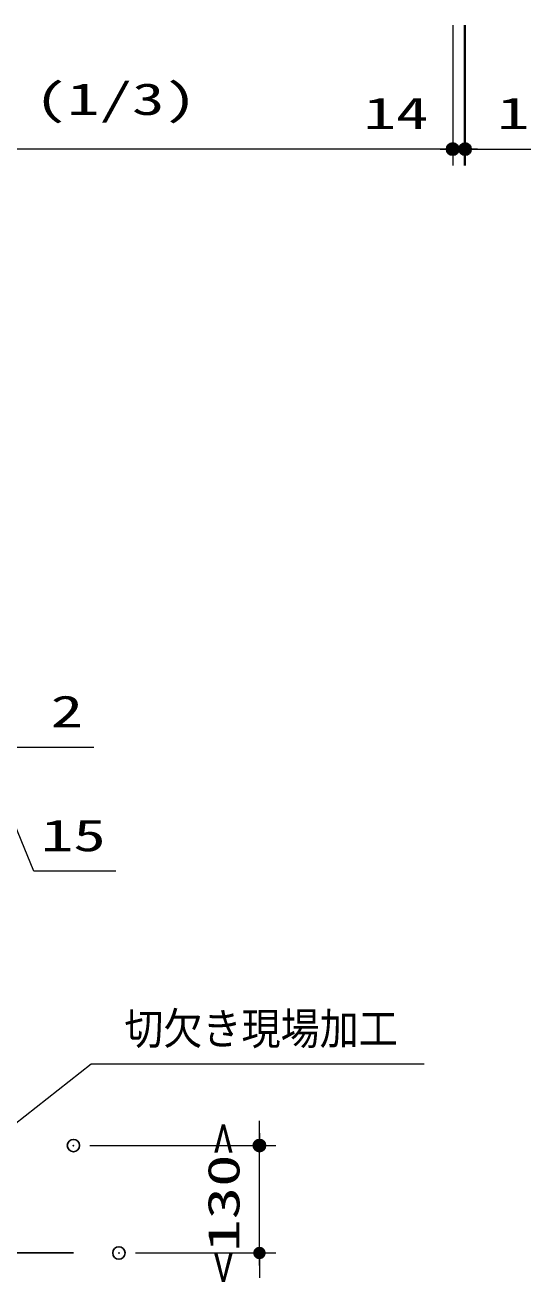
# Model space of a CAD drawing. Units: millimetres, scale not verified. Extents: x -9797 to 9797, y -4555 to 4555.
# Drawn here: x 521 to 1132, y -1896 to -375 of the extents above; entities that cross this region are included whole.
import ezdxf
from ezdxf.enums import TextEntityAlignment as Align

# ---------------------------------------------------------------- set-up
doc = ezdxf.new("R2010")
doc.units = ezdxf.units.MM
doc.header["$LTSCALE"] = 30
doc.header["$PDMODE"] = 32
doc.header["$PDSIZE"] = 15
for name, color, linetype, lineweight in [('0-0_0', 7, 'Continuous', 25), ('0-1_KABE', 4, 'Continuous', 25), ('0-3_寸法ﾚｲﾔｰ', 30, 'Continuous', 13), ('0-4_DEFPOINTS', 7, 'Continuous', 25)]:
    doc.layers.add(name, color=color, linetype=linetype, lineweight=lineweight)
doc.styles.add('ＭＳ ゴシック', font='')
doc.styles.get('ＭＳ ゴシック').set_extended_font_data('MS Gothic')

# ---------------------------------------------------------------- blocks, each defined once
blk = doc.blocks.new('_DOT')
at = {"layer": '0-0_0', "color": 30}
blk.add_line((-15, 0), (-30, 0), dxfattribs=at)
for points in [[(0, 0), (-15, 0), (-14.88, 1.88)], [(0, 0), (-14.88, -1.88), (-15, 0)], [(0, 0), (-14.88, 1.88), (-14.53, 3.73)], [(0, 0), (-14.53, -3.73), (-14.88, -1.88)], [(0, 0), (-14.53, 3.73), (-13.95, 5.52)], [(0, 0), (-13.95, -5.52), (-14.53, -3.73)], [(0, 0), (-13.95, 5.52), (-13.14, 7.23)], [(0, 0), (-13.14, -7.23), (-13.95, -5.52)], [(0, 0), (-13.14, 7.23), (-12.14, 8.82)], [(0, 0), (-12.14, -8.82), (-13.14, -7.23)], [(0, 0), (-12.14, 8.82), (-10.93, 10.27)], [(0, 0), (-10.93, -10.27), (-12.14, -8.82)], [(0, 0), (-10.93, 10.27), (-9.56, 11.56)], [(0, 0), (-9.56, -11.56), (-10.93, -10.27)], [(0, 0), (-9.56, 11.56), (-8.04, 12.66)], [(0, 0), (-8.04, -12.66), (-9.56, -11.56)], [(0, 0), (-8.04, 12.66), (-6.39, 13.57)], [(0, 0), (-6.39, -13.57), (-8.04, -12.66)], [(0, 0), (-6.39, 13.57), (-4.64, 14.27)], [(0, 0), (-4.64, -14.27), (-6.39, -13.57)], [(0, 0), (-4.64, 14.27), (-2.81, 14.73)], [(0, 0), (-2.81, -14.73), (-4.64, -14.27)], [(0, 0), (-2.81, 14.73), (-0.94, 14.97)], [(0, 0), (-0.94, -14.97), (-2.81, -14.73)], [(0, 0), (-0.94, 14.97), (0.94, 14.97)], [(0, 0), (0.94, -14.97), (-0.94, -14.97)], [(0, 0), (0.94, 14.97), (2.81, 14.73)], [(0, 0), (2.81, 14.73), (4.64, 14.27)], [(0, 0), (4.64, 14.27), (6.39, 13.57)], [(0, 0), (6.39, 13.57), (8.04, 12.66)], [(0, 0), (8.04, 12.66), (9.56, 11.56)], [(0, 0), (9.56, 11.56), (10.93, 10.27)], [(0, 0), (10.93, 10.27), (12.14, 8.82)], [(0, 0), (12.14, 8.82), (13.14, 7.23)], [(0, 0), (13.14, 7.23), (13.95, 5.52)], [(0, 0), (13.95, 5.52), (14.53, 3.73)], [(0, 0), (14.53, 3.73), (14.88, 1.88)], [(0, 0), (14.88, 1.88), (15, 0)], [(0, 0), (2.81, -14.73), (0.94, -14.97)], [(0, 0), (4.64, -14.27), (2.81, -14.73)], [(0, 0), (6.39, -13.57), (4.64, -14.27)], [(0, 0), (8.04, -12.66), (6.39, -13.57)], [(0, 0), (9.56, -11.56), (8.04, -12.66)], [(0, 0), (10.93, -10.27), (9.56, -11.56)], [(0, 0), (12.14, -8.82), (10.93, -10.27)], [(0, 0), (13.14, -7.23), (12.14, -8.82)], [(0, 0), (13.95, -5.52), (13.14, -7.23)], [(0, 0), (14.53, -3.73), (13.95, -5.52)], [(0, 0), (14.88, -1.88), (14.53, -3.73)], [(0, 0), (15, 0), (14.88, -1.88)]]:
    blk.add_solid(points, dxfattribs=at)

msp = doc.modelspace()

# ---------------------------------------------------------------- linework, layer by layer
at = {"layer": '0-1_KABE'}
msp.add_line((579.07, -1860.93), (-270.93, -1860.93), dxfattribs=at)
at = {"layer": '0-3_寸法ﾚｲﾔｰ'}
for p, q in [((1037.79, -375.14), (1037.79, -545.14)), ((1037.79, -375.14), (1037.79, -545.14)), ((1051.79, -375.14), (1051.79, -545.14)), ((1051.79, -375.14), (1051.79, -545.14)), ((1052.79, -375.14), (1052.79, -545.14)), ((1022.79, -525.14), (212.79, -525.14)), ((1037.79, -525.14), (921.37, -525.14)), ((1022.79, -525.14), (1007.79, -525.14)), ((1036.79, -525.14), (1021.79, -525.14)), ((1051.79, -525.14), (1037.79, -525.14)), ((1051.79, -525.14), (1052.79, -525.14)), ((1052.79, -525.14), (1132.32, -525.14)), ((1066.79, -525.14), (1081.79, -525.14)), ((1067.79, -525.14), (1082.79, -525.14)), ((479.07, -1248.93), (603.9, -1248.93)), ((804.07, -1715.93), (804.07, -1700.93)), ((599.07, -1730.93), (824.07, -1730.93)), ((804.07, -1860.93), (804.07, -1730.93)), ((654.07, -1860.93), (824.07, -1860.93)), ((804.07, -1875.93), (804.07, -1890.93))]:
    msp.add_line(p, q, dxfattribs=at)
for points in [[(630.22, -1398.93), (531.17, -1398.93), (469.57, -1248.93)], [(1003.4, -1632.47), (600.67, -1632.47), (400.44, -1789.66)]]:
    msp.add_lwpolyline(points, dxfattribs=at)
at = {"layer": '0-4_DEFPOINTS'}
for p in [(1037.79, -525.14), (1052.79, -525.14), (579.07, -1730.93), (804.07, -1730.93), (634.07, -1860.93)]:
    msp.add_point(p, dxfattribs=at)

# ---------------------------------------------------------------- block references
at = {"layer": '0-3_寸法ﾚｲﾔｰ', "xscale": 0.5, "yscale": 0.5}
for p in [(1037.79, -525.14), (1037.79, -525.14), (1051.79, -525.14)]:
    msp.add_blockref('_DOT', p, dxfattribs=at)
for p, rotation in [((1051.79, -525.14), 180), ((1052.79, -525.14), 180), ((804.07, -1730.93), 270), ((804.07, -1860.93), 90)]:
    msp.add_blockref('_DOT', p, dxfattribs=dict(at, rotation=rotation))

# ---------------------------------------------------------------- texts
at = {"layer": '0-3_寸法ﾚｲﾔｰ', "style": 'ＭＳ ゴシック', "width": 1.5}
for s, p in [('(1/3)', (532.08, -495.39)), ('14', (929.94, -512.54)), ('1', (1091.37, -512.54)), ('2', (551.52, -1236.33)), ('15', (539.74, -1386.33))]:
    msp.add_text(s, height=38.49, dxfattribs=at).set_placement(p, align=Align.BOTTOM_LEFT)
at = {"layer": '0-3_寸法ﾚｲﾔｰ', "color": 7, "style": 'ＭＳ ゴシック', "width": 0.9}
msp.add_text('切欠き現場加工', height=38.49, dxfattribs=at).set_placement((640.67, -1620.27), align=Align.BOTTOM_LEFT)
at = {"layer": '0-3_寸法ﾚｲﾔｰ', "style": 'ＭＳ ゴシック', "width": 1.5}
msp.add_text('<130>', height=38.49, rotation=90, dxfattribs=at).set_placement((791.47, -1898.78), align=Align.BOTTOM_LEFT)

doc.saveas('drawing.dxf')
